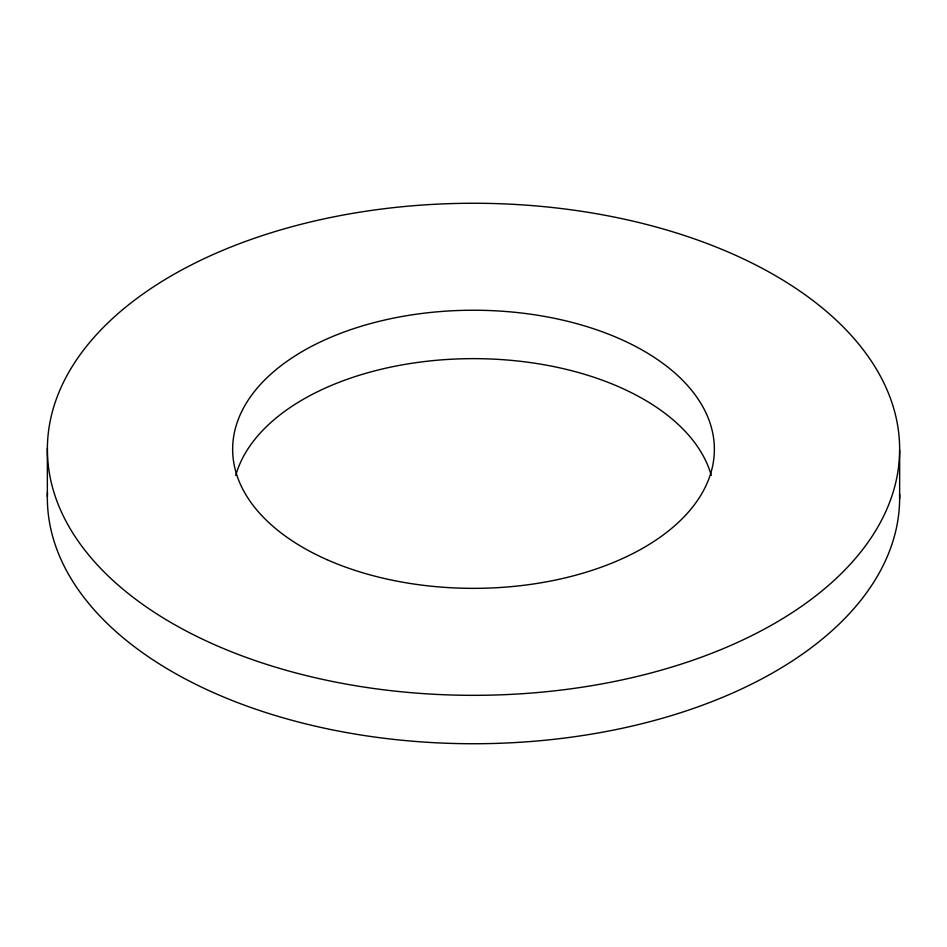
<?xml version="1.0" encoding="UTF-8"?>
<svg xmlns="http://www.w3.org/2000/svg" width="947" height="947" viewBox="0 0 947 947"><rect width="100%" height="100%" fill="white"/><g stroke="black" fill="none" stroke-linecap="round" stroke-linejoin="round"><path stroke-width="1.42" d="M899.65 450.204A426.15 246.042 0 0 1 259.052 661.906A426.15 246.042 0 0 1 261.798 235.767A426.15 246.042 0 0 1 899.65 450.204L899.65 498.619M47.35 448.381L47.35 496.796M235.744 475.406A240.869 139.067 0 0 1 473.5 358.641A240.869 139.067 0 0 1 711.256 475.406M899.614 494.239A426.15 246.042 0 0 1 471.914 743.738A426.15 246.042 0 0 1 47.445 492.404M326.869 559.618A240.869 139.067 0 0 0 712.31 467.451A240.869 139.067 0 0 0 381.321 320.82A240.869 139.067 0 0 0 326.869 559.618"/></g></svg>
